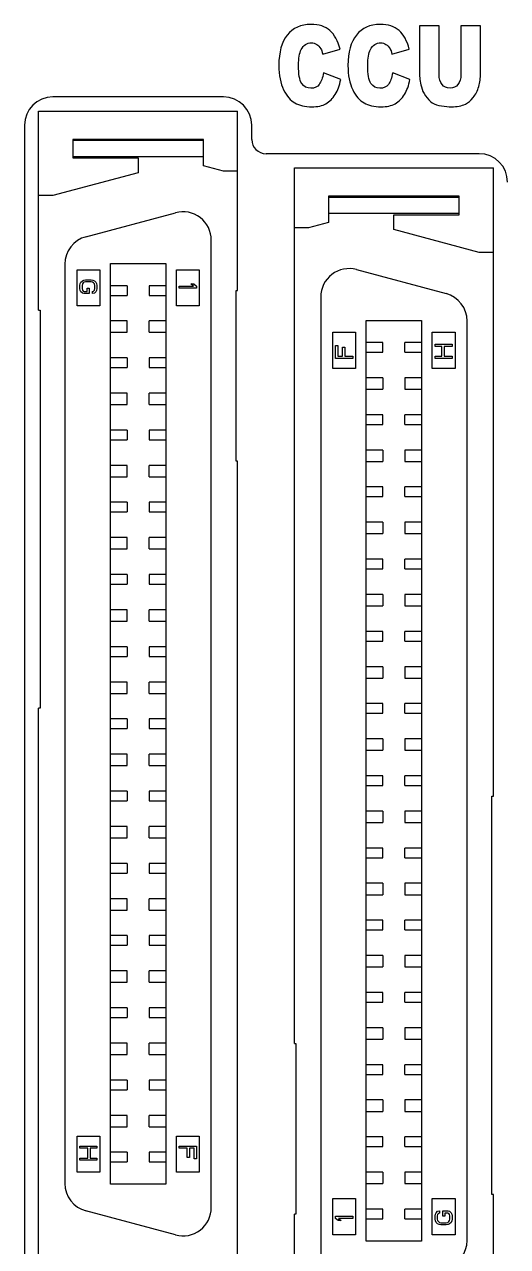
# Model space of a CAD drawing. Header units: inches. Extents: x 1 to 535, y 7 to 137.
# Drawn here: x 43.7 to 60.7, y 30.39 to 73.37 of the extents above; entities that cross this region are included whole.
import ezdxf

# ---------------------------------------------------------------- set-up
doc = ezdxf.new("R2010")
doc.units = ezdxf.units.IN
doc.header["$LTSCALE"] = 1.21
doc.header["$MEASUREMENT"] = 0
doc.layers.add('BSE72G_4_002DXF_CONTINUOUS_LINE', color=7, linetype='CONTINUOUS')
doc.layers.add('TE_1734101_5DXF_CONTINUOUS_LINE', color=7, linetype='CONTINUOUS')

msp = doc.modelspace()

# ---------------------------------------------------------------- linework, layer by layer
at = {"layer": 'BSE72G_4_002DXF_CONTINUOUS_LINE', "color": 4, "linetype": 'Continuous'}
for p, q in [((57.605, 73.324), (57.605, 71.655)), ((58.295, 73.324), (57.605, 73.324)), ((58.295, 71.614), (58.295, 73.324)), ((59.061, 73.324), (59.061, 71.614)), ((59.751, 73.324), (59.061, 73.324)), ((59.751, 71.655), (59.751, 73.324)), ((54.2, 72.331), (54.812, 72.501)), ((56.634, 72.331), (57.246, 72.501)), ((54.833, 71.441), (54.226, 71.67)), ((57.267, 71.441), (56.66, 71.67))]:
    msp.add_line(p, q, dxfattribs=at)
at = {"layer": 'BSE72G_4_002DXF_CONTINUOUS_LINE', "color": 7, "linetype": 'Continuous'}
for p, q in [((50.703, 70.824), (44.703, 70.824)), ((43.703, 69.824), (43.703, 27.724)), ((51.703, 69.324), (51.703, 69.824)), ((59.703, 68.824), (52.203, 68.824))]:
    msp.add_line(p, q, dxfattribs=at)
for centre, radius, start, end in [((44.703, 69.824), 1, 90, 180), ((50.703, 69.824), 1, 0, 90), ((52.203, 69.324), 0.5, 180, 270), ((59.703, 67.824), 1, 0, 90)]:
    msp.add_arc(centre, radius, start, end, dxfattribs=at)
at = {"layer": 'BSE72G_4_002DXF_CONTINUOUS_LINE', "color": 4, "linetype": 'Continuous'}
for points in [[(53.786, 73.372), (53.426, 73.372), (53.146, 73.246), (52.949, 72.997)], [(54.451, 73.157), (54.289, 73.299), (54.067, 73.372), (53.786, 73.372)], [(54.812, 72.501), (54.732, 72.795), (54.613, 73.014), (54.451, 73.157)], [(56.22, 73.372), (55.86, 73.372), (55.58, 73.246), (55.383, 72.997)], [(56.885, 73.157), (56.723, 73.299), (56.501, 73.372), (56.22, 73.372)], [(57.246, 72.501), (57.166, 72.795), (57.047, 73.014), (56.885, 73.157)], [(52.949, 72.997), (52.752, 72.749), (52.654, 72.394), (52.654, 71.93)], [(53.442, 72.488), (53.525, 72.644), (53.646, 72.724), (53.803, 72.724)], [(53.803, 72.724), (53.872, 72.724), (53.934, 72.705), (53.991, 72.67)], [(53.991, 72.67), (54.046, 72.634), (54.093, 72.583), (54.132, 72.517)], [(55.383, 72.997), (55.186, 72.749), (55.088, 72.394), (55.088, 71.93)], [(55.876, 72.488), (55.959, 72.644), (56.08, 72.724), (56.237, 72.724)], [(56.237, 72.724), (56.306, 72.724), (56.369, 72.705), (56.425, 72.67)], [(56.425, 72.67), (56.48, 72.634), (56.527, 72.583), (56.566, 72.517)], [(53.348, 71.935), (53.348, 72.186), (53.378, 72.369), (53.442, 72.488)], [(54.132, 72.517), (54.156, 72.478), (54.179, 72.415), (54.2, 72.331)], [(55.782, 71.935), (55.782, 72.186), (55.812, 72.369), (55.876, 72.488)], [(56.566, 72.517), (56.59, 72.478), (56.613, 72.415), (56.634, 72.331)], [(52.654, 71.93), (52.654, 71.582), (52.709, 71.297), (52.822, 71.074)], [(53.46, 71.297), (53.384, 71.412), (53.348, 71.626), (53.348, 71.935)], [(55.088, 71.93), (55.088, 71.582), (55.143, 71.297), (55.256, 71.074)], [(55.894, 71.297), (55.818, 71.412), (55.782, 71.626), (55.782, 71.935)], [(54.226, 71.67), (54.196, 71.492), (54.145, 71.357), (54.078, 71.265)], [(54.64, 70.908), (54.727, 71.049), (54.792, 71.227), (54.833, 71.441)], [(56.66, 71.67), (56.63, 71.492), (56.579, 71.357), (56.513, 71.265)], [(57.074, 70.908), (57.162, 71.049), (57.226, 71.227), (57.267, 71.441)], [(57.605, 71.655), (57.605, 71.517), (57.626, 71.36), (57.669, 71.181)], [(58.396, 71.257), (58.329, 71.343), (58.295, 71.462), (58.295, 71.614)], [(59.061, 71.614), (59.061, 71.46), (59.026, 71.339), (58.958, 71.255)], [(59.689, 71.187), (59.73, 71.334), (59.751, 71.488), (59.751, 71.655)], [(52.822, 71.074), (52.934, 70.852), (53.067, 70.696), (53.221, 70.609)], [(53.779, 71.126), (53.641, 71.126), (53.536, 71.183), (53.46, 71.297)], [(54.078, 71.265), (54.011, 71.171), (53.91, 71.126), (53.779, 71.126)], [(55.256, 71.074), (55.368, 70.852), (55.501, 70.696), (55.655, 70.609)], [(56.213, 71.126), (56.075, 71.126), (55.97, 71.183), (55.894, 71.297)], [(56.513, 71.265), (56.445, 71.171), (56.344, 71.126), (56.213, 71.126)], [(57.669, 71.181), (57.695, 71.07), (57.744, 70.963), (57.816, 70.859)], [(58.679, 71.129), (58.558, 71.129), (58.463, 71.171), (58.396, 71.257)], [(58.958, 71.255), (58.891, 71.171), (58.798, 71.129), (58.679, 71.129)], [(59.495, 70.801), (59.583, 70.912), (59.648, 71.04), (59.689, 71.187)], [(53.221, 70.609), (53.375, 70.522), (53.574, 70.476), (53.818, 70.476)], [(53.818, 70.476), (54.018, 70.476), (54.184, 70.512), (54.313, 70.585)], [(54.313, 70.585), (54.443, 70.658), (54.552, 70.765), (54.64, 70.908)], [(55.655, 70.609), (55.809, 70.522), (56.008, 70.476), (56.252, 70.476)], [(56.252, 70.476), (56.453, 70.476), (56.618, 70.512), (56.747, 70.585)], [(56.747, 70.585), (56.877, 70.658), (56.986, 70.765), (57.074, 70.908)], [(57.816, 70.859), (57.887, 70.755), (57.967, 70.675), (58.054, 70.617)], [(58.054, 70.617), (58.139, 70.56), (58.248, 70.524), (58.376, 70.505)], [(58.376, 70.505), (58.505, 70.486), (58.624, 70.476), (58.734, 70.476)], [(58.734, 70.476), (58.922, 70.476), (59.084, 70.509), (59.218, 70.57)], [(59.218, 70.57), (59.314, 70.614), (59.406, 70.69), (59.495, 70.801)]]:
    msp.add_open_spline(points, degree=3, dxfattribs=at)
at = {"layer": 'TE_1734101_5DXF_CONTINUOUS_LINE', "color": 7, "linetype": 'Continuous'}
for p, q in [((44.203, 63.324), (44.203, 70.324)), ((44.203, 70.324), (51.203, 70.324)), ((51.203, 64.014), (51.203, 70.324)), ((45.403, 69.329), (45.403, 68.679)), ((50.003, 69.329), (45.403, 69.329)), ((50.003, 69.29), (45.403, 69.29)), ((50.003, 68.404), (50.003, 69.329)), ((50.003, 68.718), (45.403, 68.718)), ((45.403, 68.679), (47.703, 68.679)), ((47.703, 68.679), (47.703, 68.157)), ((50.703, 68.216), (50.003, 68.404)), ((47.703, 68.157), (44.703, 67.353)), ((51.203, 68.216), (50.703, 68.216)), ((53.203, 37.534), (53.203, 68.324)), ((53.203, 68.324), (60.203, 68.324)), ((60.203, 46.224), (60.203, 68.324)), ((44.703, 67.353), (44.203, 67.353)), ((54.403, 67.329), (54.403, 66.404)), ((59.003, 67.329), (54.403, 67.329)), ((59.003, 67.29), (54.403, 67.29)), ((59.003, 66.679), (59.003, 67.329)), ((45.869, 65.906), (49.019, 66.75)), ((59.003, 66.718), (54.403, 66.718)), ((56.703, 66.157), (56.703, 66.679)), ((56.703, 66.679), (59.003, 66.679)), ((53.703, 66.216), (53.203, 66.216)), ((54.403, 66.404), (53.703, 66.216)), ((50.278, 31.764), (50.278, 65.784)), ((59.703, 65.353), (56.703, 66.157)), ((60.203, 65.353), (59.703, 65.353)), ((45.128, 64.94), (45.128, 32.608)), ((46.728, 32.584), (46.728, 64.964)), ((46.728, 64.964), (48.678, 64.964)), ((48.678, 64.964), (48.678, 32.584)), ((45.553, 63.474), (45.553, 64.744)), ((45.553, 64.744), (46.353, 64.744)), ((46.353, 64.744), (46.353, 63.474)), ((49.053, 63.474), (49.053, 64.744)), ((49.053, 64.744), (49.853, 64.744)), ((49.853, 64.744), (49.853, 63.474)), ((55.387, 64.75), (58.537, 63.906)), ((45.653, 64.194), (45.665, 64.256)), ((45.653, 64.081), (45.653, 64.194)), ((45.665, 64.019), (45.653, 64.081)), ((45.665, 64.256), (45.691, 64.306)), ((45.691, 64.306), (45.742, 64.356)), ((45.742, 64.244), (45.729, 64.194)), ((45.729, 64.194), (45.729, 64.081)), ((45.729, 64.081), (45.742, 64.031)), ((45.742, 64.356), (45.793, 64.381)), ((45.768, 64.281), (45.742, 64.244)), ((45.806, 64.306), (45.768, 64.281)), ((45.793, 64.381), (45.857, 64.394)), ((45.857, 64.319), (45.806, 64.306)), ((45.857, 64.394), (46.048, 64.394)), ((46.048, 64.319), (45.857, 64.319)), ((45.908, 63.981), (45.908, 64.094)), ((45.908, 64.094), (45.985, 64.094)), ((45.985, 64.094), (45.985, 63.906)), ((46.048, 64.394), (46.112, 64.381)), ((46.1, 64.306), (46.048, 64.319)), ((46.138, 64.281), (46.1, 64.306)), ((46.112, 64.381), (46.163, 64.356)), ((46.163, 64.244), (46.138, 64.281)), ((46.163, 64.356), (46.214, 64.306)), ((46.176, 64.194), (46.163, 64.244)), ((46.163, 64.031), (46.176, 64.081)), ((46.176, 64.081), (46.176, 64.194)), ((46.214, 64.306), (46.24, 64.256)), ((46.24, 64.256), (46.253, 64.194)), ((46.253, 64.081), (46.24, 64.019)), ((46.253, 64.194), (46.253, 64.081)), ((47.313, 64.184), (46.728, 64.184)), ((47.313, 64.184), (47.313, 63.844)), ((48.093, 64.184), (48.093, 63.844)), ((48.678, 64.184), (48.093, 64.184)), ((49.153, 64.094), (49.153, 64.169)), ((49.153, 64.169), (49.651, 64.169)), ((49.753, 64.094), (49.153, 64.094)), ((49.651, 64.169), (49.561, 64.244)), ((49.561, 64.244), (49.663, 64.244)), ((49.663, 64.244), (49.753, 64.169)), ((49.753, 64.169), (49.753, 64.094)), ((45.691, 63.969), (45.665, 64.019)), ((45.742, 63.919), (45.691, 63.969)), ((45.742, 64.031), (45.768, 63.994)), ((45.793, 63.906), (45.742, 63.919)), ((45.768, 63.994), (45.806, 63.981)), ((45.985, 63.906), (45.793, 63.906)), ((45.806, 63.981), (45.908, 63.981)), ((46.1, 63.981), (46.138, 63.994)), ((46.1, 63.906), (46.1, 63.981)), ((46.163, 63.919), (46.1, 63.906)), ((46.138, 63.994), (46.163, 64.031)), ((46.214, 63.969), (46.163, 63.919)), ((46.24, 64.019), (46.214, 63.969)), ((46.728, 63.844), (47.313, 63.844)), ((48.093, 63.844), (48.678, 63.844)), ((51.148, 58.014), (51.148, 64.014)), ((51.148, 64.014), (51.203, 64.014)), ((54.128, 63.784), (54.128, 29.764)), ((44.203, 63.324), (44.258, 63.324)), ((44.258, 63.324), (44.258, 49.324)), ((46.353, 63.474), (45.553, 63.474)), ((49.853, 63.474), (49.053, 63.474)), ((47.313, 62.944), (46.728, 62.944)), ((47.313, 62.544), (47.313, 62.944)), ((48.093, 62.544), (48.093, 62.944)), ((48.678, 62.944), (48.093, 62.944)), ((55.728, 30.584), (55.728, 62.964)), ((55.728, 62.964), (57.678, 62.964)), ((57.678, 62.964), (57.678, 30.584)), ((59.278, 30.608), (59.278, 62.94)), ((46.728, 62.544), (47.313, 62.544)), ((48.093, 62.544), (48.678, 62.544)), ((54.553, 61.274), (54.553, 62.544)), ((54.553, 62.544), (55.353, 62.544)), ((55.353, 62.544), (55.353, 61.274)), ((58.053, 61.274), (58.053, 62.544)), ((58.053, 62.544), (58.853, 62.544)), ((58.853, 62.544), (58.853, 61.274)), ((54.653, 61.624), (54.653, 62.074)), ((54.653, 62.074), (54.729, 62.074)), ((54.729, 62.074), (54.729, 61.699)), ((54.895, 61.699), (54.895, 62.024)), ((54.895, 62.024), (54.972, 62.024)), ((54.972, 62.024), (54.972, 61.699)), ((56.313, 62.184), (55.728, 62.184)), ((56.313, 61.844), (56.313, 62.184)), ((57.093, 61.844), (57.093, 62.184)), ((57.678, 62.184), (57.093, 62.184)), ((58.153, 62.049), (58.153, 62.124)), ((58.153, 62.124), (58.753, 62.124)), ((58.395, 62.049), (58.153, 62.049)), ((58.395, 61.699), (58.395, 62.049)), ((58.472, 62.049), (58.472, 61.699)), ((58.753, 62.049), (58.472, 62.049)), ((58.753, 62.124), (58.753, 62.049)), ((47.313, 61.644), (46.728, 61.644)), ((47.313, 61.644), (47.313, 61.304)), ((48.093, 61.644), (48.093, 61.304)), ((48.678, 61.644), (48.093, 61.644)), ((55.253, 61.624), (54.653, 61.624)), ((54.729, 61.699), (54.895, 61.699)), ((54.972, 61.699), (55.253, 61.699)), ((55.253, 61.699), (55.253, 61.624)), ((55.728, 61.844), (56.313, 61.844)), ((57.093, 61.844), (57.678, 61.844)), ((58.153, 61.624), (58.153, 61.699)), ((58.153, 61.699), (58.395, 61.699)), ((58.753, 61.624), (58.153, 61.624)), ((58.472, 61.699), (58.753, 61.699)), ((58.753, 61.699), (58.753, 61.624)), ((46.728, 61.304), (47.313, 61.304)), ((48.093, 61.304), (48.678, 61.304)), ((55.353, 61.274), (54.553, 61.274)), ((58.853, 61.274), (58.053, 61.274)), ((56.313, 60.944), (55.728, 60.944)), ((56.313, 60.944), (56.313, 60.544)), ((57.093, 60.944), (57.093, 60.544)), ((57.678, 60.944), (57.093, 60.944)), ((47.313, 60.404), (46.728, 60.404)), ((47.313, 60.004), (47.313, 60.404)), ((48.093, 60.004), (48.093, 60.404)), ((48.678, 60.404), (48.093, 60.404)), ((55.728, 60.544), (56.313, 60.544)), ((57.093, 60.544), (57.678, 60.544)), ((46.728, 60.004), (47.313, 60.004)), ((48.093, 60.004), (48.678, 60.004)), ((56.313, 59.644), (55.728, 59.644)), ((56.313, 59.304), (56.313, 59.644)), ((57.093, 59.304), (57.093, 59.644)), ((57.678, 59.644), (57.093, 59.644)), ((47.313, 59.104), (46.728, 59.104)), ((47.313, 59.104), (47.313, 58.764)), ((48.093, 59.104), (48.093, 58.764)), ((48.678, 59.104), (48.093, 59.104)), ((55.728, 59.304), (56.313, 59.304)), ((57.093, 59.304), (57.678, 59.304)), ((46.728, 58.764), (47.313, 58.764)), ((48.093, 58.764), (48.678, 58.764)), ((56.313, 58.404), (55.728, 58.404)), ((56.313, 58.404), (56.313, 58.004)), ((57.093, 58.404), (57.093, 58.004)), ((57.678, 58.404), (57.093, 58.404)), ((47.313, 57.864), (46.728, 57.864)), ((47.313, 57.464), (47.313, 57.864)), ((48.093, 57.464), (48.093, 57.864)), ((48.678, 57.864), (48.093, 57.864)), ((51.203, 58.014), (51.148, 58.014)), ((51.203, 27.224), (51.203, 58.014)), ((55.728, 58.004), (56.313, 58.004)), ((57.093, 58.004), (57.678, 58.004)), ((46.728, 57.464), (47.313, 57.464)), ((48.093, 57.464), (48.678, 57.464)), ((56.313, 57.104), (55.728, 57.104)), ((55.728, 56.764), (56.313, 56.764)), ((56.313, 56.764), (56.313, 57.104)), ((57.093, 56.764), (57.093, 57.104)), ((57.678, 57.104), (57.093, 57.104)), ((57.093, 56.764), (57.678, 56.764)), ((47.313, 56.564), (46.728, 56.564)), ((47.313, 56.564), (47.313, 56.224)), ((48.093, 56.564), (48.093, 56.224)), ((48.678, 56.564), (48.093, 56.564)), ((46.728, 56.224), (47.313, 56.224)), ((48.093, 56.224), (48.678, 56.224)), ((56.313, 55.864), (55.728, 55.864)), ((55.728, 55.464), (56.313, 55.464)), ((56.313, 55.864), (56.313, 55.464)), ((57.093, 55.864), (57.093, 55.464)), ((57.678, 55.864), (57.093, 55.864)), ((57.093, 55.464), (57.678, 55.464)), ((47.313, 55.324), (46.728, 55.324)), ((47.313, 54.924), (47.313, 55.324)), ((48.093, 54.924), (48.093, 55.324)), ((48.678, 55.324), (48.093, 55.324)), ((46.728, 54.924), (47.313, 54.924)), ((48.093, 54.924), (48.678, 54.924)), ((56.313, 54.564), (55.728, 54.564)), ((55.728, 54.224), (56.313, 54.224)), ((56.313, 54.224), (56.313, 54.564)), ((57.093, 54.224), (57.093, 54.564)), ((57.678, 54.564), (57.093, 54.564)), ((57.093, 54.224), (57.678, 54.224)), ((47.313, 54.024), (46.728, 54.024)), ((47.313, 54.024), (47.313, 53.684)), ((48.093, 54.024), (48.093, 53.684)), ((48.678, 54.024), (48.093, 54.024)), ((46.728, 53.684), (47.313, 53.684)), ((48.093, 53.684), (48.678, 53.684)), ((56.313, 53.324), (55.728, 53.324)), ((56.313, 53.324), (56.313, 52.924)), ((57.093, 53.324), (57.093, 52.924)), ((57.678, 53.324), (57.093, 53.324)), ((55.728, 52.924), (56.313, 52.924)), ((57.093, 52.924), (57.678, 52.924)), ((47.313, 52.784), (46.728, 52.784)), ((47.313, 52.384), (47.313, 52.784)), ((48.093, 52.384), (48.093, 52.784)), ((48.678, 52.784), (48.093, 52.784)), ((46.728, 52.384), (47.313, 52.384)), ((48.093, 52.384), (48.678, 52.384)), ((56.313, 52.024), (55.728, 52.024)), ((56.313, 51.684), (56.313, 52.024)), ((57.093, 51.684), (57.093, 52.024)), ((57.678, 52.024), (57.093, 52.024)), ((55.728, 51.684), (56.313, 51.684)), ((57.093, 51.684), (57.678, 51.684)), ((47.313, 51.484), (46.728, 51.484)), ((47.313, 51.484), (47.313, 51.144)), ((48.093, 51.484), (48.093, 51.144)), ((48.678, 51.484), (48.093, 51.484)), ((46.728, 51.144), (47.313, 51.144)), ((48.093, 51.144), (48.678, 51.144)), ((56.313, 50.784), (55.728, 50.784)), ((56.313, 50.784), (56.313, 50.384)), ((57.093, 50.784), (57.093, 50.384)), ((57.678, 50.784), (57.093, 50.784)), ((55.728, 50.384), (56.313, 50.384)), ((57.093, 50.384), (57.678, 50.384)), ((47.313, 50.244), (46.728, 50.244)), ((47.313, 49.844), (47.313, 50.244)), ((48.093, 49.844), (48.093, 50.244)), ((48.678, 50.244), (48.093, 50.244)), ((46.728, 49.844), (47.313, 49.844)), ((48.093, 49.844), (48.678, 49.844)), ((56.313, 49.484), (55.728, 49.484)), ((56.313, 49.144), (56.313, 49.484)), ((57.093, 49.144), (57.093, 49.484)), ((57.678, 49.484), (57.093, 49.484)), ((44.203, 27.224), (44.203, 49.324)), ((44.258, 49.324), (44.203, 49.324)), ((55.728, 49.144), (56.313, 49.144)), ((57.093, 49.144), (57.678, 49.144)), ((47.313, 48.944), (46.728, 48.944)), ((46.728, 48.604), (47.313, 48.604)), ((47.313, 48.944), (47.313, 48.604)), ((48.093, 48.944), (48.093, 48.604)), ((48.678, 48.944), (48.093, 48.944)), ((48.093, 48.604), (48.678, 48.604)), ((56.313, 48.244), (55.728, 48.244)), ((56.313, 48.244), (56.313, 47.844)), ((57.093, 48.244), (57.093, 47.844)), ((57.678, 48.244), (57.093, 48.244)), ((55.728, 47.844), (56.313, 47.844)), ((57.093, 47.844), (57.678, 47.844)), ((47.313, 47.704), (46.728, 47.704)), ((46.728, 47.304), (47.313, 47.304)), ((47.313, 47.304), (47.313, 47.704)), ((48.093, 47.304), (48.093, 47.704)), ((48.678, 47.704), (48.093, 47.704)), ((48.093, 47.304), (48.678, 47.304)), ((56.313, 46.944), (55.728, 46.944)), ((56.313, 46.604), (56.313, 46.944)), ((57.093, 46.604), (57.093, 46.944)), ((57.678, 46.944), (57.093, 46.944)), ((55.728, 46.604), (56.313, 46.604)), ((57.093, 46.604), (57.678, 46.604)), ((47.313, 46.404), (46.728, 46.404)), ((46.728, 46.064), (47.313, 46.064)), ((47.313, 46.404), (47.313, 46.064)), ((48.093, 46.404), (48.093, 46.064)), ((48.678, 46.404), (48.093, 46.404)), ((48.093, 46.064), (48.678, 46.064)), ((60.148, 32.224), (60.148, 46.224)), ((60.148, 46.224), (60.203, 46.224)), ((56.313, 45.704), (55.728, 45.704)), ((56.313, 45.704), (56.313, 45.304)), ((57.093, 45.704), (57.093, 45.304)), ((57.678, 45.704), (57.093, 45.704)), ((47.313, 45.164), (46.728, 45.164)), ((47.313, 44.764), (47.313, 45.164)), ((48.093, 44.764), (48.093, 45.164)), ((48.678, 45.164), (48.093, 45.164)), ((55.728, 45.304), (56.313, 45.304)), ((57.093, 45.304), (57.678, 45.304)), ((46.728, 44.764), (47.313, 44.764)), ((48.093, 44.764), (48.678, 44.764)), ((56.313, 44.404), (55.728, 44.404)), ((56.313, 44.064), (56.313, 44.404)), ((57.093, 44.064), (57.093, 44.404)), ((57.678, 44.404), (57.093, 44.404)), ((47.313, 43.864), (46.728, 43.864)), ((47.313, 43.864), (47.313, 43.524)), ((48.093, 43.864), (48.093, 43.524)), ((48.678, 43.864), (48.093, 43.864)), ((55.728, 44.064), (56.313, 44.064)), ((57.093, 44.064), (57.678, 44.064)), ((46.728, 43.524), (47.313, 43.524)), ((48.093, 43.524), (48.678, 43.524)), ((56.313, 43.164), (55.728, 43.164)), ((56.313, 43.164), (56.313, 42.764)), ((57.093, 43.164), (57.093, 42.764)), ((57.678, 43.164), (57.093, 43.164)), ((47.313, 42.624), (46.728, 42.624)), ((47.313, 42.224), (47.313, 42.624)), ((48.093, 42.224), (48.093, 42.624)), ((48.678, 42.624), (48.093, 42.624)), ((55.728, 42.764), (56.313, 42.764)), ((57.093, 42.764), (57.678, 42.764)), ((46.728, 42.224), (47.313, 42.224)), ((48.093, 42.224), (48.678, 42.224)), ((56.313, 41.864), (55.728, 41.864)), ((56.313, 41.524), (56.313, 41.864)), ((57.093, 41.524), (57.093, 41.864)), ((57.678, 41.864), (57.093, 41.864)), ((47.313, 41.324), (46.728, 41.324)), ((47.313, 41.324), (47.313, 40.984)), ((48.093, 41.324), (48.093, 40.984)), ((48.678, 41.324), (48.093, 41.324)), ((55.728, 41.524), (56.313, 41.524)), ((57.093, 41.524), (57.678, 41.524)), ((46.728, 40.984), (47.313, 40.984)), ((48.093, 40.984), (48.678, 40.984)), ((56.313, 40.624), (55.728, 40.624)), ((56.313, 40.624), (56.313, 40.224)), ((57.093, 40.624), (57.093, 40.224)), ((57.678, 40.624), (57.093, 40.624)), ((47.313, 40.084), (46.728, 40.084)), ((47.313, 39.684), (47.313, 40.084)), ((48.093, 39.684), (48.093, 40.084)), ((48.678, 40.084), (48.093, 40.084)), ((55.728, 40.224), (56.313, 40.224)), ((57.093, 40.224), (57.678, 40.224)), ((46.728, 39.684), (47.313, 39.684)), ((48.093, 39.684), (48.678, 39.684)), ((56.313, 39.324), (55.728, 39.324)), ((56.313, 38.984), (56.313, 39.324)), ((57.093, 38.984), (57.093, 39.324)), ((57.678, 39.324), (57.093, 39.324)), ((47.313, 38.784), (46.728, 38.784)), ((47.313, 38.784), (47.313, 38.444)), ((48.093, 38.784), (48.093, 38.444)), ((48.678, 38.784), (48.093, 38.784)), ((55.728, 38.984), (56.313, 38.984)), ((57.093, 38.984), (57.678, 38.984)), ((46.728, 38.444), (47.313, 38.444)), ((48.093, 38.444), (48.678, 38.444)), ((56.313, 38.084), (55.728, 38.084)), ((56.313, 38.084), (56.313, 37.684)), ((57.093, 38.084), (57.093, 37.684)), ((57.678, 38.084), (57.093, 38.084)), ((47.313, 37.544), (46.728, 37.544)), ((47.313, 37.144), (47.313, 37.544)), ((48.093, 37.144), (48.093, 37.544)), ((48.678, 37.544), (48.093, 37.544)), ((53.203, 37.534), (53.258, 37.534)), ((53.258, 37.534), (53.258, 31.534)), ((55.728, 37.684), (56.313, 37.684)), ((57.093, 37.684), (57.678, 37.684)), ((46.728, 37.144), (47.313, 37.144)), ((48.093, 37.144), (48.678, 37.144)), ((56.313, 36.784), (55.728, 36.784)), ((56.313, 36.444), (56.313, 36.784)), ((57.093, 36.444), (57.093, 36.784)), ((57.678, 36.784), (57.093, 36.784)), ((47.313, 36.244), (46.728, 36.244)), ((47.313, 36.244), (47.313, 35.904)), ((48.093, 36.244), (48.093, 35.904)), ((48.678, 36.244), (48.093, 36.244)), ((55.728, 36.444), (56.313, 36.444)), ((57.093, 36.444), (57.678, 36.444)), ((46.728, 35.904), (47.313, 35.904)), ((48.093, 35.904), (48.678, 35.904)), ((56.313, 35.544), (55.728, 35.544)), ((56.313, 35.544), (56.313, 35.144)), ((57.093, 35.544), (57.093, 35.144)), ((57.678, 35.544), (57.093, 35.544)), ((47.313, 35.004), (46.728, 35.004)), ((47.313, 34.604), (47.313, 35.004)), ((48.093, 34.604), (48.093, 35.004)), ((48.678, 35.004), (48.093, 35.004)), ((55.728, 35.144), (56.313, 35.144)), ((57.093, 35.144), (57.678, 35.144)), ((46.728, 34.604), (47.313, 34.604)), ((48.093, 34.604), (48.678, 34.604)), ((45.553, 33.004), (45.553, 34.274)), ((45.553, 34.274), (46.353, 34.274)), ((46.353, 34.274), (46.353, 33.004)), ((49.053, 33.004), (49.053, 34.274)), ((49.053, 34.274), (49.853, 34.274)), ((49.853, 34.274), (49.853, 33.004)), ((56.313, 34.244), (55.728, 34.244)), ((56.313, 33.904), (56.313, 34.244)), ((57.093, 33.904), (57.093, 34.244)), ((57.678, 34.244), (57.093, 34.244)), ((45.653, 33.849), (45.653, 33.924)), ((45.653, 33.924), (46.253, 33.924)), ((45.934, 33.849), (45.653, 33.849)), ((45.934, 33.499), (45.934, 33.849)), ((46.01, 33.849), (46.01, 33.499)), ((46.253, 33.849), (46.01, 33.849)), ((46.253, 33.924), (46.253, 33.849)), ((47.313, 33.704), (46.728, 33.704)), ((47.313, 33.704), (47.313, 33.364)), ((48.093, 33.704), (48.093, 33.364)), ((48.678, 33.704), (48.093, 33.704)), ((49.153, 33.849), (49.153, 33.924)), ((49.153, 33.924), (49.753, 33.924)), ((49.434, 33.849), (49.153, 33.849)), ((49.434, 33.524), (49.434, 33.849)), ((49.51, 33.849), (49.51, 33.524)), ((49.676, 33.849), (49.51, 33.849)), ((49.676, 33.474), (49.676, 33.849)), ((49.753, 33.924), (49.753, 33.474)), ((55.728, 33.904), (56.313, 33.904)), ((57.093, 33.904), (57.678, 33.904)), ((45.653, 33.424), (45.653, 33.499)), ((45.653, 33.499), (45.934, 33.499)), ((46.253, 33.424), (45.653, 33.424)), ((46.01, 33.499), (46.253, 33.499)), ((46.253, 33.499), (46.253, 33.424)), ((46.728, 33.364), (47.313, 33.364)), ((48.093, 33.364), (48.678, 33.364)), ((49.51, 33.524), (49.434, 33.524)), ((49.753, 33.474), (49.676, 33.474)), ((46.353, 33.004), (45.553, 33.004)), ((49.853, 33.004), (49.053, 33.004)), ((56.313, 33.004), (55.728, 33.004)), ((56.313, 33.004), (56.313, 32.604)), ((57.093, 33.004), (57.093, 32.604)), ((57.678, 33.004), (57.093, 33.004)), ((48.678, 32.584), (46.728, 32.584)), ((55.728, 32.604), (56.313, 32.604)), ((57.093, 32.604), (57.678, 32.604)), ((54.553, 30.804), (54.553, 32.074)), ((54.553, 32.074), (55.353, 32.074)), ((55.353, 32.074), (55.353, 30.804)), ((58.053, 30.804), (58.053, 32.074)), ((58.053, 32.074), (58.853, 32.074)), ((58.853, 32.074), (58.853, 30.804)), ((60.203, 32.224), (60.148, 32.224)), ((60.203, 25.224), (60.203, 32.224)), ((49.019, 30.798), (45.869, 31.642)), ((53.203, 25.224), (53.203, 31.534)), ((53.258, 31.534), (53.203, 31.534)), ((54.653, 31.379), (54.653, 31.454)), ((54.653, 31.454), (55.253, 31.454)), ((54.742, 31.304), (54.653, 31.379)), ((54.755, 31.379), (54.844, 31.304)), ((55.253, 31.379), (54.755, 31.379)), ((55.253, 31.454), (55.253, 31.379)), ((56.313, 31.704), (55.728, 31.704)), ((56.313, 31.364), (56.313, 31.704)), ((57.093, 31.364), (57.093, 31.704)), ((57.678, 31.704), (57.093, 31.704)), ((58.153, 31.466), (58.165, 31.529)), ((58.153, 31.354), (58.153, 31.466)), ((58.165, 31.529), (58.191, 31.579)), ((58.191, 31.579), (58.242, 31.629)), ((58.242, 31.516), (58.229, 31.466)), ((58.229, 31.466), (58.229, 31.354)), ((58.242, 31.629), (58.306, 31.641)), ((58.268, 31.554), (58.242, 31.516)), ((58.306, 31.566), (58.268, 31.554)), ((58.306, 31.641), (58.306, 31.566)), ((58.421, 31.454), (58.421, 31.641)), ((58.421, 31.641), (58.612, 31.641)), ((58.497, 31.454), (58.421, 31.454)), ((58.497, 31.566), (58.497, 31.454)), ((58.6, 31.566), (58.497, 31.566)), ((58.638, 31.554), (58.6, 31.566)), ((58.612, 31.641), (58.663, 31.629)), ((58.663, 31.516), (58.638, 31.554)), ((58.663, 31.629), (58.714, 31.579)), ((58.676, 31.466), (58.663, 31.516)), ((58.676, 31.354), (58.676, 31.466)), ((58.714, 31.579), (58.74, 31.529)), ((58.74, 31.529), (58.753, 31.466)), ((58.753, 31.466), (58.753, 31.354)), ((54.844, 31.304), (54.742, 31.304)), ((55.728, 31.364), (56.313, 31.364)), ((57.093, 31.364), (57.678, 31.364)), ((58.165, 31.291), (58.153, 31.354)), ((58.191, 31.241), (58.165, 31.291)), ((58.242, 31.191), (58.191, 31.241)), ((58.229, 31.354), (58.242, 31.304)), ((58.242, 31.304), (58.268, 31.266)), ((58.293, 31.166), (58.242, 31.191)), ((58.268, 31.266), (58.306, 31.241)), ((58.357, 31.154), (58.293, 31.166)), ((58.306, 31.241), (58.357, 31.229)), ((58.357, 31.229), (58.548, 31.229)), ((58.548, 31.154), (58.357, 31.154)), ((58.548, 31.229), (58.6, 31.241)), ((58.612, 31.166), (58.548, 31.154)), ((58.6, 31.241), (58.638, 31.266)), ((58.663, 31.191), (58.612, 31.166)), ((58.638, 31.266), (58.663, 31.304)), ((58.663, 31.304), (58.676, 31.354)), ((58.714, 31.241), (58.663, 31.191)), ((58.74, 31.291), (58.714, 31.241)), ((58.753, 31.354), (58.74, 31.291)), ((55.353, 30.804), (54.553, 30.804)), ((57.678, 30.584), (55.728, 30.584)), ((58.853, 30.804), (58.053, 30.804))]:
    msp.add_line(p, q, dxfattribs=at)
for centre, start, end in [((49.278, 65.784), 0, 105), ((46.128, 64.94), 105, 180), ((55.128, 63.784), 75, 180), ((58.278, 62.94), 0, 75), ((46.128, 32.608), 180, 255), ((49.278, 31.764), 255, 0), ((58.278, 30.608), 285, 0)]:
    msp.add_arc(centre, 1, start, end, dxfattribs=at)

doc.saveas('drawing.dxf')
